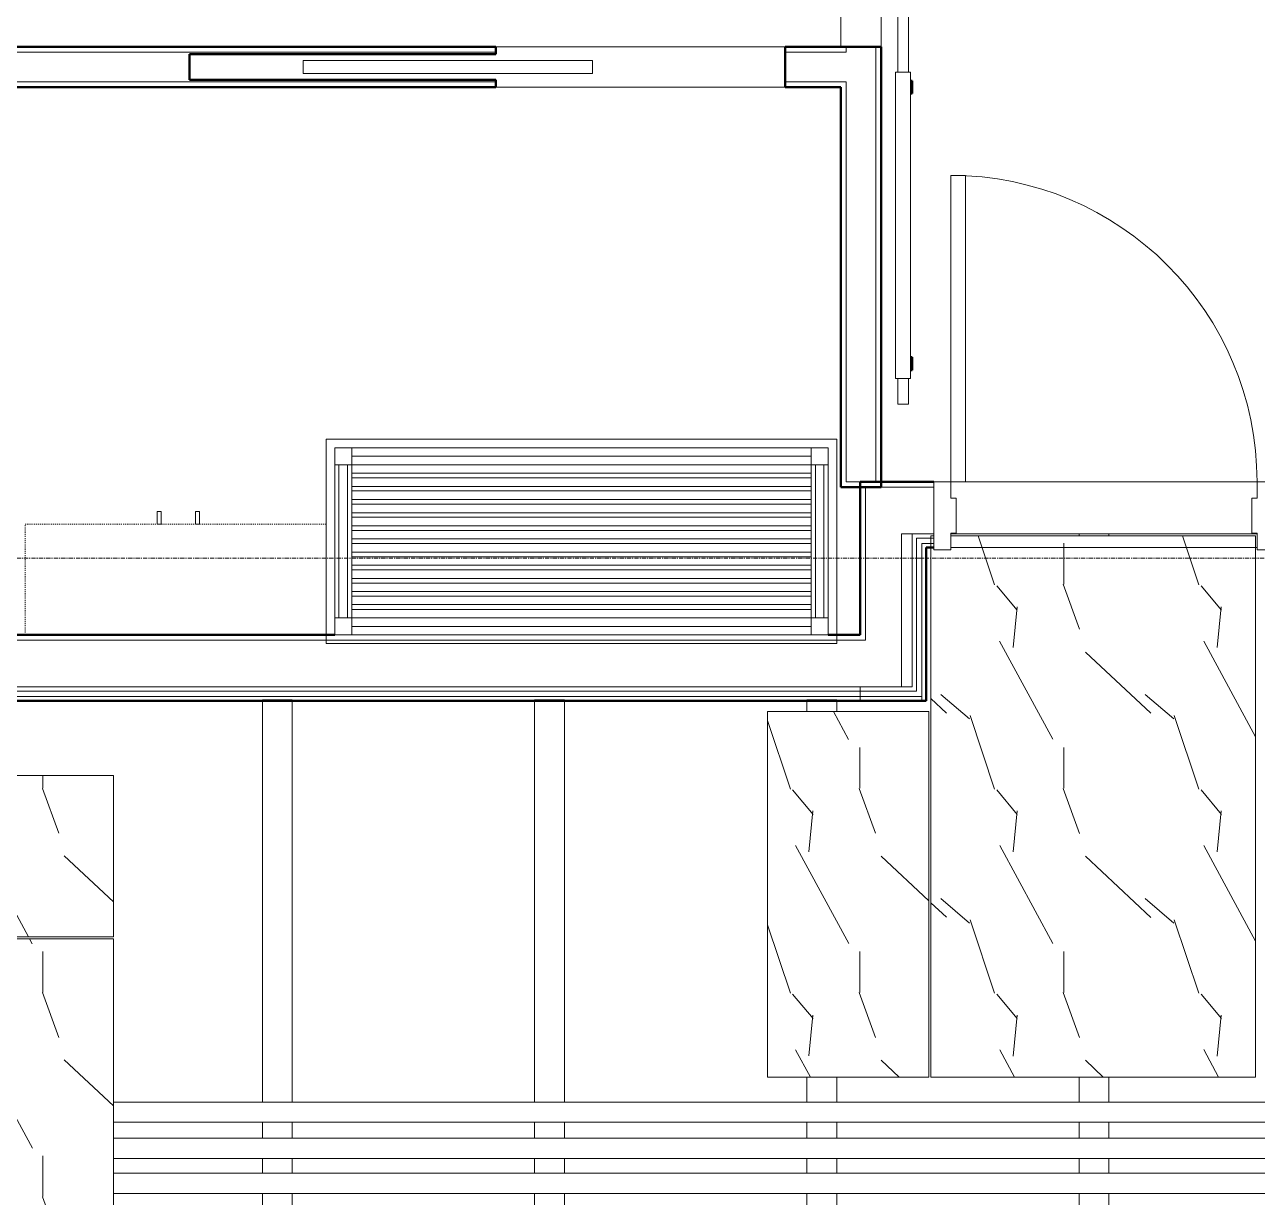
# Model space of a CAD drawing. Header units: inches. Extents: x -4235 to -464, y 9767 to 12347.
# Drawn here: x -3371.6 to -3226.7, y 10392 to 10529.9 of the extents above; entities that cross this region are included whole.
import ezdxf

# ---------------------------------------------------------------- set-up
doc = ezdxf.new("R2010")
doc.units = ezdxf.units.IN
doc.header["$MEASUREMENT"] = 0
doc.linetypes.add('Dash', pattern=[0.25, 0.125, -0.125])
doc.linetypes.add('Grid Line 1_2_', pattern=[0.875, 0.5, -0.125, 0.125, -0.125])
for name, color, linetype, lineweight in [('0-1', 7, 'Continuous', 5), ('0-2', 10, 'Continuous', 9), ('A-CLNG-1', 254, 'Continuous', 9), ('A-CLNG-2', 10, 'Continuous', 9), ('A-CLNG-PATT-1', 253, 'Continuous', 13), ('A-DETL-MBND', 5, 'Continuous', 9), ('A-DOOR-1', 10, 'Continuous', 9), ('A-DOOR-2', 50, 'Continuous', 20), ('A-DOOR-3', 254, 'Continuous', 9), ('A-DOOR-4', 7, 'Continuous', 50), ('A-DOOR-FRAM-2', 50, 'Continuous', 20), ('A-ROOF-1', 132, 'Continuous', 9), ('A-WALL-1', 7, 'Continuous', 50), ('A-WALL-2', 250, 'Continuous', 13), ('A-WALL-3', 10, 'Continuous', 9), ('A-WALL-4', 254, 'Continuous', 9), ('I-WALL-1', 7, 'Continuous', 50), ('I-WALL-2', 10, 'Continuous', 9), ('I-WALL-3', 254, 'Continuous', 9), ('P-PIPE-1', 10, 'Continuous', 9), ('Q-CASE-1', 254, 'Continuous', 9), ('Q-CASE-2', 10, 'Continuous', 9), ('Q-CASE-3', 254, 'Dash', 9), ('Q-CASE-4', 10, 'Dash', 9), ('S-BEAM', 12, 'Continuous', 9), ('S-GRID-1', 1, 'Grid Line 1_2_', 9)]:
    doc.layers.add(name, color=color, linetype=linetype, lineweight=lineweight)
pattern_1 = [(108.435, (6.24, 0), (-23.9995167, 47.999875), [9.107, -66.787]), (139.399, (3.36, 8.64), (-144.0005735, 119.9994401), [4.425, -216.844]), (136.848, (24, 11.52), (-360.00235884, 335.99803914), [10.527, -515.834]), (109.983, (16.32, 18.72), (-71.99926767, 192.0004429), [5.618, -275.295]), (90, (14.4, 0), (-24, 24), [4.8, -19.2]), (118.443, (14.4, 4.8), (168.00080613, -311.999948405), [13.101, -641.971]), (84.289, (8.16, 16.32), (-24.00143285, -215.9997167), [4.824, -236.373]), (129.806, (8.64, 21.12), (96.0006462, -119.9991583), [3.749, -183.697])]

# ---------------------------------------------------------------- blocks, each defined once
blk = doc.blocks.new('POCKET - FLUSH - 2-10 x 6-8-2882530-BACKGROUND - RCP - 3RD FLOOR')
at = {"layer": 'A-DOOR-2'}
for p, q in [((-39.67, -0.75), (-39.67, 0.75)), ((-39.67, 0.75), (-5.67, 0.75)), ((-5.67, 0.75), (-5.67, -0.75)), ((-5.67, -0.75), (-39.67, -0.75))]:
    blk.add_line(p, q, dxfattribs=at)
blk = doc.blocks.new('BARN - FLUSH - 3-0 x 7-0 BARN DOOR-V109-BACKGROUND - RCP - 3RD FLOOR')
at = {"layer": 'A-DOOR-1'}
for p, q in [((-57, -4.32), (-60, -4.32)), ((-60, -4.32), (-60, -4.95)), ((-57, -5.82), (-57, -4.07)), ((-57, -4.07), (-21, -4.07)), ((-21, -4.07), (-21, -5.82)), ((18, -4.32), (-21, -4.32)), ((18, -4.34), (18, -4.95)), ((-60, -4.95), (-60, -5.57)), ((-60, -5.57), (-57, -5.57)), ((-21, -5.57), (18, -5.57)), ((18, -4.95), (18, -5.55)), ((-21, -5.82), (-57, -5.82))]:
    blk.add_line(p, q, dxfattribs=at)
at = {"layer": 'A-DOOR-3'}
for p, q in [((18, -4.95), (18, -4.32)), ((18, -5.57), (18, -4.95))]:
    blk.add_line(p, q, dxfattribs=at)
at = {"layer": 'A-DOOR-4'}
for p, q in [((-56, -6), (-56, -5.82)), ((-54.5, -6), (-56, -6)), ((-54.5, -5.82), (-54.5, -6)), ((-23.5, -6), (-23.5, -5.82)), ((-22, -6), (-23.5, -6)), ((-22, -5.82), (-22, -6))]:
    blk.add_line(p, q, dxfattribs=at)
blk = doc.blocks.new('Bath Vanity - Bath Vanity 60_-3150019-BACKGROUND - RCP - 3RD FLOOR')
at = {"layer": 'Q-CASE-1'}
for p, q in [((-29.26, 0), (-29.26, 1)), ((30.74, 1), (30.74, 0)), ((30.74, 0), (-29.26, 0))]:
    blk.add_line(p, q, dxfattribs=at)
at = {"layer": 'Q-CASE-2'}
for p, q in [((-29.26, 1), (-29.26, 24)), ((-29.26, 24), (30.74, 24)), ((30.74, 24), (30.74, 1)), ((-28.26, 21), (-28.26, 23)), ((-28.26, 23), (-26.26, 23)), ((-26.26, 23), (27.74, 23)), ((-26.26, 23), (-26.26, 21)), ((-26.26, 22), (27.74, 22)), ((27.74, 21), (27.74, 23)), ((27.74, 23), (29.74, 23)), ((29.74, 23), (29.74, 21)), ((-28.26, 21), (-28.26, 3)), ((-26.26, 21), (-28.26, 21)), ((-27.76, 21), (-27.76, 3)), ((-26.76, 21), (-26.76, 3)), ((27.74, 21), (-26.26, 21)), ((-26.26, 21), (-26.26, 3)), ((27.74, 21), (27.74, 3)), ((29.74, 21), (27.74, 21)), ((28.24, 21), (28.24, 3)), ((29.24, 21), (29.24, 3)), ((29.74, 21), (29.74, 3)), ((-26.26, 20), (27.74, 20)), ((27.74, 19.45), (-26.26, 19.45)), ((-26.26, 18.45), (27.74, 18.45)), ((27.74, 17.91), (-26.26, 17.91)), ((-26.26, 16.91), (27.74, 16.91)), ((27.74, 16.36), (-26.26, 16.36)), ((-26.26, 15.36), (27.74, 15.36)), ((27.74, 14.82), (-26.26, 14.82)), ((-26.26, 13.82), (27.74, 13.82)), ((27.74, 13.27), (-26.26, 13.27)), ((-26.26, 12.27), (27.74, 12.27)), ((27.74, 11.73), (-26.26, 11.73)), ((-26.26, 10.73), (27.74, 10.73)), ((27.74, 10.18), (-26.26, 10.18)), ((-26.26, 9.18), (27.74, 9.18)), ((27.74, 8.64), (-26.26, 8.64)), ((-26.26, 7.64), (27.74, 7.64)), ((27.74, 7.09), (-26.26, 7.09)), ((-26.26, 6.09), (27.74, 6.09)), ((27.74, 5.55), (-26.26, 5.55)), ((-26.26, 4.55), (27.74, 4.55)), ((-28.26, 1), (-28.26, 3)), ((-28.26, 3), (-26.26, 3)), ((27.74, 4), (-26.26, 4)), ((-26.26, 3), (27.74, 3)), ((-26.26, 3), (-26.26, 1)), ((27.74, 1), (27.74, 3)), ((27.74, 3), (29.74, 3)), ((29.74, 3), (29.74, 1)), ((-26.26, 2), (27.74, 2)), ((-26.26, 1), (-28.26, 1)), ((-26.26, 1), (27.74, 1)), ((29.74, 1), (27.74, 1))]:
    blk.add_line(p, q, dxfattribs=at)
blk = doc.blocks.new('300 Series Wall Hung Cabinet_326 - 36_-V56-BACKGROUND - RCP - 3RD FLOOR')
at = {"layer": 'Q-CASE-2'}
for p, q in [((-2.01, 14.69), (-2.5, 14.69)), ((-2.5, 14.69), (-2.5, 13.19)), ((-2.01, 13.19), (-2.01, 14.69)), ((2.49, 14.69), (2, 14.69)), ((2, 14.69), (2, 13.19)), ((2.49, 13.19), (2.49, 14.69)), ((-2.5, 13.19), (-2.01, 13.19)), ((2, 13.19), (2.49, 13.19))]:
    blk.add_line(p, q, dxfattribs=at)
at = {"layer": 'Q-CASE-3'}
blk.add_line((17.37, 0.19), (-18, 0.19), dxfattribs=at)
at = {"layer": 'Q-CASE-4'}
for p, q in [((-18, 0.19), (-18, 13.19)), ((-18, 13.19), (17.37, 13.19))]:
    blk.add_line(p, q, dxfattribs=at)
blk = doc.blocks.new('CTR - 1st Phase - Unit Layouts_rvt-1-BACKGROUND - RCP - 3RD FLOOR')
at = {"layer": 'A-WALL-1'}
for p, q in [((-3401.67, 10527.29), (-3316.22, 10527.29)), ((-3316.22, 10527.29), (-3316.22, 10526.41)), ((-3282.22, 10527.29), (-3275.7, 10527.29)), ((-3282.22, 10522.54), (-3282.22, 10527.29)), ((-3275.7, 10527.29), (-3270.95, 10527.29)), ((-3270.95, 10527.29), (-3270.95, 10475.52)), ((-3316.22, 10526.41), (-3352.22, 10526.41)), ((-3352.22, 10526.41), (-3352.22, 10523.41)), ((-3316.22, 10522.54), (-3401.67, 10522.54)), ((-3352.22, 10523.41), (-3316.22, 10523.41)), ((-3316.22, 10523.41), (-3316.22, 10522.54)), ((-3275.7, 10522.54), (-3282.22, 10522.54)), ((-3275.7, 10475.52), (-3275.7, 10522.54)), ((-3275.07, 10475.52), (-3275.7, 10475.52)), ((-3271.57, 10475.52), (-3275.07, 10475.52)), ((-3270.95, 10475.52), (-3271.57, 10475.52))]:
    blk.add_line(p, q, dxfattribs=at)
at = {"layer": 'A-WALL-2'}
for p, q in [((-3275.07, 10526.66), (-3275.07, 10527.29)), ((-3271.57, 10476.14), (-3271.57, 10527.29)), ((-3316.22, 10526.66), (-3401.05, 10526.66)), ((-3275.7, 10526.66), (-3282.22, 10526.66)), ((-3275.07, 10526.66), (-3275.7, 10526.66)), ((-3316.22, 10523.16), (-3401.05, 10523.16)), ((-3275.7, 10523.16), (-3282.22, 10523.16)), ((-3275.07, 10523.16), (-3275.7, 10523.16)), ((-3275.07, 10476.14), (-3275.07, 10523.16)), ((-3271.57, 10476.14), (-3275.07, 10476.14))]:
    blk.add_line(p, q, dxfattribs=at)
at = {"layer": 'A-WALL-3'}
for p, q in [((-3275.7, 10563.29), (-3275.7, 10527.29)), ((-3270.95, 10527.29), (-3270.95, 10563.29)), ((-3282.22, 10527.29), (-3316.22, 10527.29)), ((-3316.22, 10522.54), (-3282.22, 10522.54))]:
    blk.add_line(p, q, dxfattribs=at)
at = {"layer": 'A-WALL-4'}
for p, q in [((-3316.22, 10526.41), (-3316.22, 10527.29)), ((-3282.22, 10527.29), (-3282.22, 10522.54)), ((-3270.95, 10527.29), (-3275.7, 10527.29)), ((-3352.22, 10523.41), (-3352.22, 10526.41)), ((-3352.22, 10526.41), (-3316.22, 10526.41)), ((-3316.22, 10523.41), (-3352.22, 10523.41)), ((-3316.22, 10522.54), (-3316.22, 10523.41))]:
    blk.add_line(p, q, dxfattribs=at)
at = {"layer": '0-2', "rotation": 89.99999999990546}
blk.add_blockref('BARN - FLUSH - 3-0 x 7-0 BARN DOOR-V109-BACKGROUND - RCP - 3RD FLOOR', (-3273.32, 10545.29), dxfattribs=at)
at = {"layer": '0-2'}
for name, p in [('POCKET - FLUSH - 2-10 x 6-8-2882530-BACKGROUND - RCP - 3RD FLOOR', (-3299.22, 10524.91)), ('Bath Vanity - Bath Vanity 60_-3150019-BACKGROUND - RCP - 3RD FLOOR', (-3306.91, 10457.16)), ('300 Series Wall Hung Cabinet_326 - 36_-V56-BACKGROUND - RCP - 3RD FLOOR', (-3353.55, 10457.98))]:
    blk.add_blockref(name, p, dxfattribs=at)
blk = doc.blocks.new('HOLLOW METAL - UNIT DOOR-2191980-BACKGROUND - RCP - 3RD FLOOR')
at = {"layer": 'A-DOOR-1'}
blk.add_arc((18, -4.125), 36, 180, 270, dxfattribs=at)
at = {"layer": 'A-DOOR-2'}
for p, q in [((16.25, -4.125), (18, -4.125)), ((16.25, -40.125), (16.25, -4.125)), ((18, -4.125), (18, -40.125)), ((18, -40.125), (16.25, -40.125))]:
    blk.add_line(p, q, dxfattribs=at)
at = {"layer": 'A-DOOR-FRAM-2'}
for p, q in [((-20, 3.875), (-18, 3.875)), ((-20, -4.125), (-20, 3.875)), ((-18, 3.875), (-18, 1.9375)), ((18, 3.875), (20, 3.875)), ((18, 1.9375), (18, 3.875)), ((20, 3.875), (20, -4.125)), ((-18, 1.9375), (-17.375, 1.9375)), ((-17.375, 1.9375), (-17.375, -2.1875)), ((17.375, 1.9375), (18, 1.9375)), ((17.375, -2.1875), (17.375, 1.9375)), ((-18, -2.1875), (-18, -4.125)), ((-17.375, -2.1875), (-18, -2.1875)), ((18, -2.1875), (17.375, -2.1875)), ((18, -4.125), (18, -2.1875)), ((-18, -4.125), (-20, -4.125)), ((20, -4.125), (18, -4.125))]:
    blk.add_line(p, q, dxfattribs=at)
blk = doc.blocks.new('CTR - 1st Phase - Common Walls_rvt-1-BACKGROUND - RCP - 3RD FLOOR')
at = {"layer": 'A-CLNG-PATT-1'}
h = blk.add_hatch(dxfattribs=at)
h.set_pattern_fill('FP_3', color=256, style=0, pattern_type=2)
h.set_pattern_definition(pattern_1)
h.paths.add_polyline_path([(-3265.34, 10406.19), (-3265.34, 10449.16), (-3284.29, 10449.16), (-3284.29, 10406.19), (-3276.07, 10406.19)], flags=0)
h.paths.add_polyline_path([(-3265.09, 10406.19), (-3226.94, 10406.19), (-3226.94, 10469.8), (-3262.77, 10469.8), (-3262.77, 10468.16), (-3264.77, 10468.16), (-3264.77, 10469.8), (-3265.09, 10469.8), (-3265.09, 10412.4)], flags=0)
h.paths.add_polyline_path([(-3226.69, 10406.19), (-3207.74, 10406.19), (-3207.74, 10452.04), (-3208.07, 10452.04), (-3208.07, 10469.8), (-3224.77, 10469.8), (-3224.77, 10468.16), (-3226.69, 10468.16), (-3226.69, 10412.4)], flags=0)
h = blk.add_hatch(dxfattribs=at)
h.set_pattern_fill('FP_5', color=256, style=0, pattern_type=2)
h.set_pattern_definition(pattern_1)
h.paths.add_polyline_path([(-3361.18, 10379.54), (-3361.18, 10384.02), (-3404.15, 10384.02), (-3404.15, 10379.54), (-3388.19, 10379.54)], flags=0)
h.paths.add_polyline_path([(-3361.18, 10384.27), (-3361.18, 10422.42), (-3407.67, 10422.42), (-3407.67, 10384.27), (-3388.19, 10384.27)], flags=0)
h.paths.add_polyline_path([(-3408.67, 10384.27), (-3408.67, 10422.42), (-3424.79, 10422.42), (-3424.79, 10384.27), (-3416.22, 10384.27)], flags=0)
h.paths.add_polyline_path([(-3361.18, 10422.67), (-3361.18, 10441.62), (-3407.67, 10441.62), (-3407.67, 10422.67)], flags=0)
h.paths.add_polyline_path([(-3408.67, 10422.67), (-3408.67, 10441.62), (-3424.79, 10441.62), (-3424.79, 10422.67), (-3416.22, 10422.67)], flags=0)
at = {"layer": 'A-CLNG-1'}
for p, q in [((-3265.09, 10468.41), (-3265.09, 10469.8)), ((-3265.09, 10469.8), (-3264.77, 10469.8)), ((-3262.77, 10469.8), (-3226.94, 10469.8)), ((-3226.94, 10469.8), (-3226.94, 10468.41))]:
    blk.add_line(p, q, dxfattribs=at)
at = {"layer": 'A-CLNG-2'}
for p, q in [((-3265.09, 10406.19), (-3265.09, 10468.41)), ((-3226.94, 10468.41), (-3226.94, 10406.19)), ((-3284.29, 10406.19), (-3284.29, 10449.16)), ((-3284.29, 10449.16), (-3265.34, 10449.16)), ((-3265.34, 10449.16), (-3265.34, 10406.19)), ((-3407.67, 10441.62), (-3361.18, 10441.62)), ((-3361.18, 10441.62), (-3361.18, 10422.67)), ((-3361.18, 10422.67), (-3407.67, 10422.67)), ((-3407.67, 10422.42), (-3361.18, 10422.42)), ((-3361.18, 10422.42), (-3361.18, 10384.27)), ((-3265.34, 10406.19), (-3284.29, 10406.19)), ((-3226.94, 10406.19), (-3265.09, 10406.19))]:
    blk.add_line(p, q, dxfattribs=at)
at = {"layer": 'A-WALL-2'}
for p, q in [((-3272.8, 10457.54), (-3272.8, 10475.54)), ((-3267.3, 10475.54), (-3272.8, 10475.54)), ((-3265.67, 10475.54), (-3267.3, 10475.54)), ((-3264.77, 10475.54), (-3265.67, 10475.54)), ((-3267.3, 10452.04), (-3267.3, 10470.04)), ((-3266.8, 10470.04), (-3267.3, 10470.04)), ((-3265.67, 10470.04), (-3266.8, 10470.04)), ((-3266.8, 10451.54), (-3266.8, 10469.54)), ((-3266.17, 10469.54), (-3266.8, 10469.54)), ((-3265.67, 10469.54), (-3266.17, 10469.54)), ((-3266.17, 10450.91), (-3266.17, 10468.91)), ((-3265.67, 10468.91), (-3266.17, 10468.91)), ((-3264.77, 10470.04), (-3265.67, 10470.04)), ((-3264.77, 10469.54), (-3265.67, 10469.54)), ((-3264.77, 10468.91), (-3265.67, 10468.91)), ((-3402.55, 10457.54), (-3273.42, 10457.54)), ((-3273.42, 10457.54), (-3272.8, 10457.54)), ((-3402.55, 10452.04), (-3273.42, 10452.04)), ((-3402.55, 10451.54), (-3273.42, 10451.54)), ((-3273.42, 10452.04), (-3272.8, 10452.04)), ((-3273.42, 10451.54), (-3267.3, 10451.54)), ((-3272.8, 10452.04), (-3267.3, 10452.04)), ((-3267.3, 10451.54), (-3266.8, 10451.54)), ((-3402.55, 10450.91), (-3273.42, 10450.91)), ((-3273.42, 10450.91), (-3266.8, 10450.91)), ((-3266.8, 10450.91), (-3266.17, 10450.91)), ((-3266.17, 10450.41), (-3266.17, 10450.91)), ((-3266.17, 10450.41), (-3266.17, 10450.91))]:
    blk.add_line(p, q, dxfattribs=at)
at = {"layer": 'I-WALL-1'}
for p, q in [((-3273.42, 10458.16), (-3273.42, 10476.16)), ((-3273.42, 10476.16), (-3272.8, 10476.16)), ((-3272.8, 10476.16), (-3265.67, 10476.16)), ((-3265.67, 10476.16), (-3264.77, 10476.16)), ((-3265.67, 10468.41), (-3265.67, 10450.41)), ((-3264.77, 10468.41), (-3265.67, 10468.41)), ((-3402.55, 10458.16), (-3335.17, 10458.16)), ((-3277.17, 10458.16), (-3273.42, 10458.16)), ((-3273.42, 10450.41), (-3402.55, 10450.41)), ((-3266.17, 10450.41), (-3273.42, 10450.41)), ((-3265.67, 10450.41), (-3266.17, 10450.41))]:
    blk.add_line(p, q, dxfattribs=at)
at = {"layer": 'I-WALL-2'}
for p, q in [((-3226.77, 10476.16), (-3261.02, 10476.16)), ((-3262.77, 10468.41), (-3226.77, 10468.41)), ((-3273.42, 10450.79), (-3273.42, 10452.04)), ((-3273.42, 10450.79), (-3273.42, 10452.04)), ((-3273.42, 10450.41), (-3284.29, 10450.41)), ((-3273.42, 10450.41), (-3273.42, 10450.79)), ((-3273.42, 10450.41), (-3273.42, 10450.79)), ((-3273.42, 10450.41), (-3266.05, 10450.41))]:
    blk.add_line(p, q, dxfattribs=at)
at = {"layer": 'I-WALL-3'}
for p, q in [((-3265.67, 10468.41), (-3265.67, 10450.41)), ((-3265.09, 10468.41), (-3265.67, 10468.41)), ((-3226.77, 10468.41), (-3226.94, 10468.41)), ((-3284.29, 10450.41), (-3402.55, 10450.41)), ((-3266.05, 10450.41), (-3265.67, 10450.41))]:
    blk.add_line(p, q, dxfattribs=at)
at = {"layer": 'P-PIPE-1'}
for p, q in [((-3361.18, 10403.25), (-2798.23, 10403.25)), ((-2798.23, 10400.87), (-3361.18, 10400.87)), ((-3361.18, 10399.01), (-2798.23, 10399.01)), ((-2798.23, 10396.63), (-3361.18, 10396.63)), ((-3361.18, 10394.88), (-2798.23, 10394.88)), ((-2798.23, 10392.5), (-3361.18, 10392.5))]:
    blk.add_line(p, q, dxfattribs=at)
at = {"layer": '0-2', "rotation": 180}
blk.add_blockref('HOLLOW METAL - UNIT DOOR-2191980-BACKGROUND - RCP - 3RD FLOOR', (-3244.77, 10472.04), dxfattribs=at)
blk = doc.blocks.new('Dimension Lumber - LVL - 3_5X5_5-V170-BACKGROUND - RCP - 3RD FLOOR')
at = {"layer": 'A-DETL-MBND'}
for p, q in [((-3340.17, 10450.54), (-3343.67, 10450.54)), ((-3343.67, 10450.41), (-3343.67, 10450.54)), ((-3343.67, 10403.25), (-3343.67, 10450.41)), ((-3340.17, 10450.41), (-3340.17, 10450.54)), ((-3340.17, 10403.25), (-3340.17, 10450.41)), ((-3343.67, 10399.01), (-3343.67, 10400.88)), ((-3340.17, 10399.01), (-3340.17, 10400.88)), ((-3343.67, 10394.88), (-3343.67, 10396.64)), ((-3340.17, 10394.88), (-3340.17, 10396.64)), ((-3343.67, 10381.16), (-3343.67, 10392.51)), ((-3340.17, 10381.16), (-3340.17, 10392.51)), ((-3343.67, 10381.03), (-3343.67, 10381.16)), ((-3343.67, 10380.91), (-3343.67, 10381.03)), ((-3343.67, 10381.03), (-3340.17, 10381.03)), ((-3340.17, 10380.91), (-3343.67, 10380.91)), ((-3340.17, 10381.03), (-3340.17, 10381.16)), ((-3340.17, 10381.03), (-3340.17, 10380.91))]:
    blk.add_line(p, q, dxfattribs=at)
blk = doc.blocks.new('Dimension Lumber - LVL - 3_5X5_5-V171-BACKGROUND - RCP - 3RD FLOOR')
at = {"layer": 'A-DETL-MBND'}
for p, q in [((-3308.17, 10450.54), (-3311.67, 10450.54)), ((-3311.67, 10450.41), (-3311.67, 10450.54)), ((-3311.67, 10403.25), (-3311.67, 10450.41)), ((-3308.17, 10450.41), (-3308.17, 10450.54)), ((-3308.17, 10403.25), (-3308.17, 10450.41)), ((-3311.67, 10399.01), (-3311.67, 10400.88)), ((-3308.17, 10399.01), (-3308.17, 10400.88)), ((-3311.67, 10394.88), (-3311.67, 10396.64)), ((-3308.17, 10394.88), (-3308.17, 10396.64)), ((-3311.67, 10381.16), (-3311.67, 10392.51)), ((-3308.17, 10381.16), (-3308.17, 10392.51)), ((-3311.67, 10381.03), (-3311.67, 10381.16)), ((-3311.67, 10380.91), (-3311.67, 10381.03)), ((-3311.67, 10381.03), (-3308.17, 10381.03)), ((-3308.17, 10380.91), (-3311.67, 10380.91)), ((-3308.17, 10381.03), (-3308.17, 10381.16)), ((-3308.17, 10381.03), (-3308.17, 10380.91))]:
    blk.add_line(p, q, dxfattribs=at)
blk = doc.blocks.new('Dimension Lumber - LVL - 3_5X5_5-V172-BACKGROUND - RCP - 3RD FLOOR')
at = {"layer": 'A-DETL-MBND'}
for p, q in [((-3276.17, 10450.54), (-3279.67, 10450.54)), ((-3279.67, 10450.44), (-3279.67, 10450.54)), ((-3279.67, 10450.16), (-3279.67, 10450.41)), ((-3279.67, 10449.16), (-3279.67, 10450.16)), ((-3276.17, 10450.43), (-3276.17, 10450.54)), ((-3276.17, 10450.16), (-3276.17, 10450.41)), ((-3276.17, 10449.16), (-3276.17, 10450.16)), ((-3279.67, 10403.25), (-3279.67, 10406.19)), ((-3276.17, 10403.25), (-3276.17, 10406.19)), ((-3279.67, 10399.01), (-3279.67, 10400.88)), ((-3276.17, 10399.01), (-3276.17, 10400.88)), ((-3279.67, 10394.88), (-3279.67, 10396.64)), ((-3276.17, 10394.88), (-3276.17, 10396.64)), ((-3279.67, 10381.16), (-3279.67, 10392.51)), ((-3276.17, 10381.16), (-3276.17, 10392.51)), ((-3279.67, 10381.03), (-3279.67, 10381.16)), ((-3279.67, 10380.91), (-3279.67, 10381.03)), ((-3279.67, 10381.03), (-3276.17, 10381.03)), ((-3276.17, 10380.91), (-3279.67, 10380.91)), ((-3276.17, 10381.03), (-3276.17, 10381.16)), ((-3276.17, 10381.03), (-3276.17, 10380.91))]:
    blk.add_line(p, q, dxfattribs=at)
blk = doc.blocks.new('Dimension Lumber - LVL - 3_5X5_5-2690763-BACKGROUND - RCP - 3RD FLOOR')
at = {"layer": 'A-DETL-MBND'}
for p, q in [((-3247.67, 10469.8), (-3247.67, 10470.04)), ((-3244.17, 10469.8), (-3244.17, 10470.04)), ((-3247.67, 10403.25), (-3247.67, 10406.19)), ((-3244.17, 10403.25), (-3244.17, 10406.19)), ((-3247.67, 10399.01), (-3247.67, 10400.87)), ((-3244.17, 10399.01), (-3244.17, 10400.87)), ((-3247.67, 10394.88), (-3247.67, 10396.63)), ((-3244.17, 10394.88), (-3244.17, 10396.63)), ((-3247.67, 10381.16), (-3247.67, 10392.5)), ((-3244.17, 10381.16), (-3244.17, 10392.5)), ((-3247.67, 10381.03), (-3247.67, 10381.16)), ((-3247.67, 10381.03), (-3244.17, 10381.03)), ((-3247.67, 10380.91), (-3247.67, 10381.02)), ((-3244.17, 10380.91), (-3247.67, 10380.91)), ((-3244.17, 10381.03), (-3244.17, 10381.16)), ((-3244.17, 10381.03), (-3244.17, 10380.91))]:
    blk.add_line(p, q, dxfattribs=at)

msp = doc.modelspace()

# ---------------------------------------------------------------- linework, layer by layer
at = {"layer": 'A-DETL-MBND'}
for p, q in [((-3267.3, 10452.04), (-3267.3, 10470.04)), ((-3268.55, 10452.04), (-3267.3, 10452.04))]:
    msp.add_line(p, q, dxfattribs=at)
at = {"layer": 'A-ROOF-1'}
for p, q in [((-3264.77, 10470.04), (-3268.55, 10470.04)), ((-3268.55, 10470.04), (-3268.55, 10452.04)), ((-3226.77, 10470.04), (-3262.77, 10470.04)), ((-3268.55, 10452.04), (-3407.67, 10452.04))]:
    msp.add_line(p, q, dxfattribs=at)
at = {"layer": 'S-GRID-1'}
msp.add_line((-464.45, 10467.19), (-4185.7, 10467.19), dxfattribs=at)

# ---------------------------------------------------------------- block references
at = {"layer": '0-1'}
for name in ['CTR - 1st Phase - Unit Layouts_rvt-1-BACKGROUND - RCP - 3RD FLOOR', 'CTR - 1st Phase - Common Walls_rvt-1-BACKGROUND - RCP - 3RD FLOOR']:
    msp.add_blockref(name, (0, 0), dxfattribs=at)
at = {"layer": 'S-BEAM'}
for name in ['Dimension Lumber - LVL - 3_5X5_5-2690763-BACKGROUND - RCP - 3RD FLOOR', 'Dimension Lumber - LVL - 3_5X5_5-V170-BACKGROUND - RCP - 3RD FLOOR', 'Dimension Lumber - LVL - 3_5X5_5-V171-BACKGROUND - RCP - 3RD FLOOR', 'Dimension Lumber - LVL - 3_5X5_5-V172-BACKGROUND - RCP - 3RD FLOOR']:
    msp.add_blockref(name, (0, 0), dxfattribs=at)

doc.saveas('drawing.dxf')
